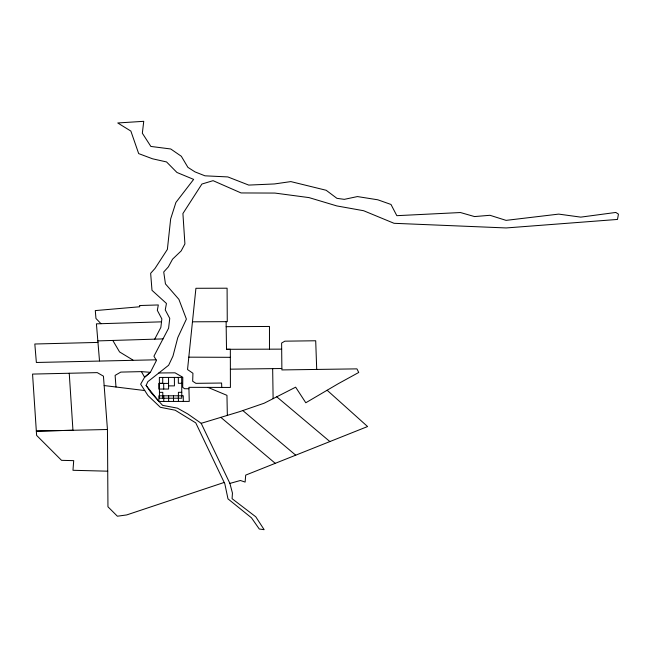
<?xml version="1.0" encoding="UTF-8"?>
<svg xmlns="http://www.w3.org/2000/svg" width="651" height="651" viewBox="0 0 651 651"><rect width="100%" height="100%" fill="white"/><g stroke="black" fill="none" stroke-linecap="round" stroke-linejoin="round"><path stroke-width="0.98" d="M269.473 349.172L269.473 326.46L226.182 326.68L226.125 321.651M100.978 323.693L95.957 318.453L95.298 310.584L139.786 306.767L139.444 305.539L158.315 304.953L157.322 310.364L161.855 318.917L160.862 327.388L154.702 339.163M146.125 385.441L147.85 381.657L168.625 365.26L172.963 356.121L177.796 337.584L186.389 319.104L178.895 299.354L165.444 283.901L163.726 271.98L168.365 266.877L172.556 259.171L181.157 250.936L184.908 243.922L182.915 213.536L201.9 184.046L213.08 180.669L241.065 192.948L274.909 193.07L309.046 197.611L336.819 205.928L363.616 210.721L394.05 223.301L506.185 227.948L617.49 219.436L618.45 214.13L615.805 212.446L580.773 217.133L558.696 214.106L506.079 220.372L489.983 215.294L474.53 216.571L460.444 212.535L396.825 215.676L390.991 204.463L377.816 199.8L357.44 196.569L344.306 199.352L336.925 198.335L326.167 190.271L290.834 181.596L274.47 183.948L248.731 185.087L227.817 176.926L204.975 175.819L194.974 171.88L187.911 167.356L181.312 156.264L170.741 148.981L150.861 146.434L142.341 133.211L143.741 121.322L117.741 122.966L130.867 131.079L138.679 153.603L152.513 158.787L166.558 161.944L176.95 172.474L193.64 179.391L175.916 202.445L170.668 218.874L167.38 249.39L154.995 268.472L150.65 273.298L151.992 290.313L166.453 303.456L165.256 309.925L169.748 318.396L168.601 328.202L153.937 356.211L156.443 360.459L150.446 372.209L144.595 377.246L140.657 384.196L147.964 395.523L160.349 407.298L175.184 410.211L195.756 422.865L224.815 483.758L227.988 498.869L251.489 517.83L259.277 529.011L264.143 529.678L255.778 516.796L232.081 498.682L232.448 493.076L229.893 483.408L201.192 423.321L187.765 413.938L177.406 408.128L162.587 405.353L150.951 392.561L146.125 385.441L158.893 401.464L189.254 401.407L188.904 387.329L230.413 387.451L230.34 349.278L226.515 349.294L226.182 326.68M224.188 482.44L126.685 514.933L117.383 516.21L107.952 506.779L107.448 429.497L103.444 376.172L97.268 372.624L32.55 374.081L36.619 435.405L61.536 460.338L73.709 460.648L72.969 470.291L107.724 471.186M201.192 423.321L239.649 411.652L264.176 403.213L295.644 387.174L305.799 402.766L338.284 383.691L358.734 372.47L356.943 368.873L281.883 369.923L281.614 343.053L284.837 341.173L315.702 340.766L316.712 369.434M229.893 483.408L240.414 480.487L245.126 482.082L245.704 475.108L367.587 426.543L327.152 390.266M161.513 321.838L96.413 323.84L99.513 360.89M97.837 340.904L163.002 338.902M97.967 342.418L34.82 344.005L36.366 362.477L156.061 359.808M141.43 371.623L144.595 377.246L150.316 372.323L141.43 371.623L120.785 372.095L115.113 375.383L115.984 387.003M107.448 429.497L36.318 431.1L72.953 430.278L69.242 373.259M230.381 369.174L281.81 368.515M158.836 372.982L175.021 372.82L182.793 377.255L182.703 387.304L184.542 388.72L188.936 388.737M192.46 321.814L227.264 321.651L227.093 288.206L195.918 288.287L187.529 369.548L192.932 373.259L192.672 381.242L195.91 383.341L221.592 383.032L221.771 387.426M226.515 349.294L281.655 349.139M159.389 383.333L162.734 383.325L162.701 377.442M181.702 383.293L178.358 383.301L178.325 377.409M168.56 383.406L158.795 383.423L158.82 389.062L168.593 389.038L168.528 377.425M168.576 385.888L174.435 385.872L174.387 377.417M159.438 392.358L162.783 392.35L162.815 398.233M181.751 392.317L178.407 392.317L178.439 398.209M188.806 357.163L230.356 357.318M104.144 385.547L144.758 390.551M207.954 387.386L226.955 395.344L227.345 415.387M132.934 360.044L119.564 351.931L112.81 340.449M276.748 396.809L329.886 441.565M242.823 410.561L295.709 455.179M220.827 417.364L275.259 463.333M272.663 368.637L273.119 398.656M183.305 401.423L183.273 395.784L158.86 395.824L158.893 401.464M178.39 395.792L178.423 401.431M173.508 395.8L173.54 401.439M168.625 395.808L168.658 401.447M163.678 383.415L163.71 389.054M163.743 395.816L163.775 401.455M181.67 377.401L159.357 377.442L159.471 398.241L181.784 398.2L181.67 377.401"/></g></svg>
